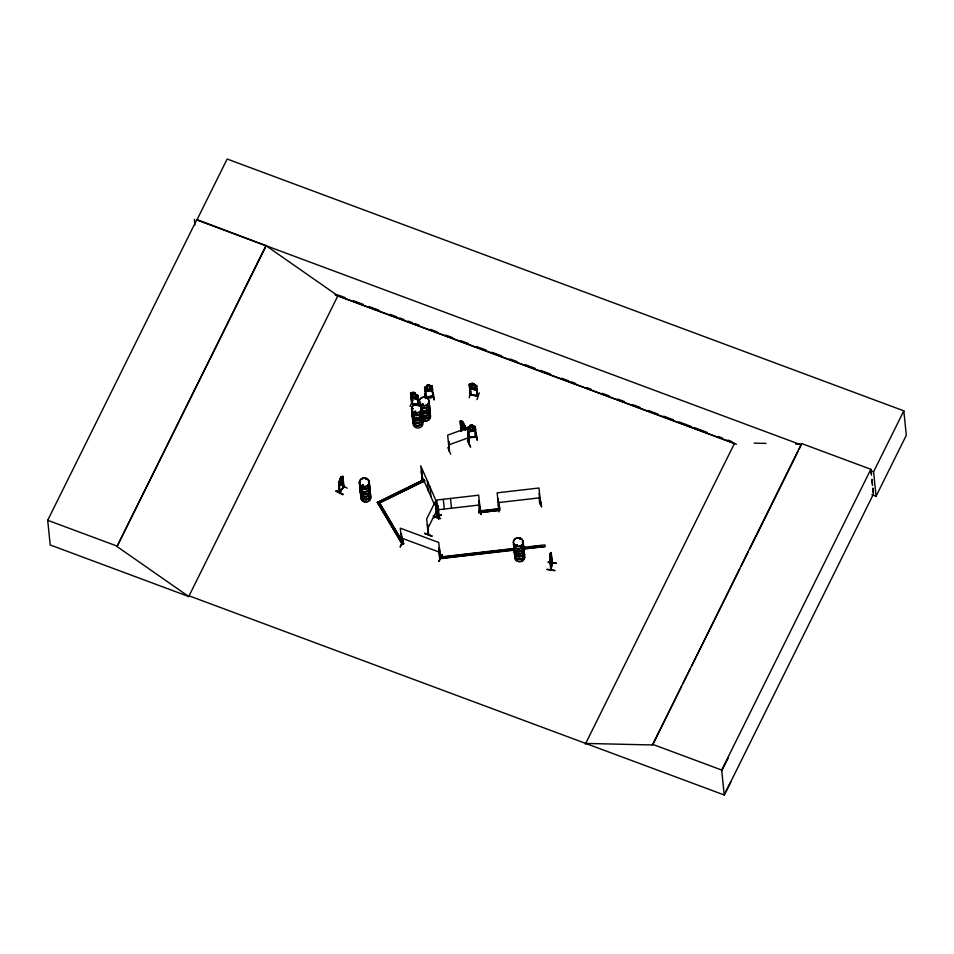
<?xml version="1.0" encoding="UTF-8"?>
<svg xmlns="http://www.w3.org/2000/svg" width="954" height="954" viewBox="0 0 954 954"><rect width="100%" height="100%" fill="white"/><g stroke="black" fill="none" stroke-linecap="round" stroke-linejoin="round"><path stroke-width="1.43" d="M551.293 557.696C551.233 551.484 551.293 564.863 550.017 562.526M427.678 524.7L428.274 534.681L426.676 518.964L435.227 501.721L436.622 517.676M428.692 534.526L427.428 524.605M436.932 517.831L437.087 517.163M547.047 569.526L554.787 570.707M554.846 570.397L547.036 569.264M449.441 451.135L448.618 440.963L449.334 451.099M468.855 443.36C469.392 443.491 466.267 420.726 468.76 444.135L469.058 443.98M363.462 485.765C361.244 486.111 362.842 485.968 363.14 485.073M363.343 485.586L362.365 485.026M365.549 479.242L366.324 478.956M365.74 478.968L366.229 479.492L365.823 478.836M415.085 411.246L414.632 412.009L415.527 411.687M417.745 405.426L418.508 405.605M423.123 404.401L422.085 404.639L422.908 403.959M425.794 397.949L426.033 397.901M425.496 398.51L426.128 398.033L425.365 398.355M516.806 545.616L516.257 544.961M519.954 539.189L519.56 538.712L520.3 538.891M424.757 533.393L431.971 536.112L424.685 533.608M549.754 559.39L550.971 552.569L552.235 563.742L551.317 553.284M437.004 513.753L436.443 505.584L437.469 516.114L435.835 500.325L420.738 465.826L422.55 482.175L421.334 471.765L421.847 472.254M422.694 481.484L422.586 482.128L422.288 481.269M437.397 516.09L437.075 515.065M550.053 556.647L550.899 569.264L551.829 563.218M550.029 556.683L550.315 553.201L550.518 554.417M550.231 559.449L551.197 569.788M343.154 479.433L342.808 481.257L343.273 479.409M342.915 494.255L336.249 490.63L342.903 494.458M548.3 562.419L556.099 563.313M470.012 385.106L469.392 384.724L471.145 394.658M477.131 389.041L476.368 390.138L470.513 388.827M471.753 384.343L470.608 384.605L470.835 386.847L474.52 388.564L475.676 387.873L475.45 385.619L474.15 384.963L474.031 383.758M470.871 391.092L469.225 397.806M470.859 394.574L471.085 394.896M474.233 384.939L474.138 383.663L471.622 383.138L471.813 384.474C465.385 382.697 482.7 387.264 474.257 384.867M476.451 388.946L477.155 396.256L476.177 386.155M476.857 386.298L476.106 386.382M477.083 396.22L477.882 395.695L470.203 394.407M476.726 385.81L477.692 396.363L477.894 395.731M479.29 392.857L476.964 399.595M363.307 485.264L363.092 485.908M418.567 405.522L417.387 397.114M422.097 404.281L422.3 404.913M339.97 491.882L339.731 492.669L338.789 482.02L341.401 476.523L341.484 477.835L342.903 476.94L343.476 487.327L343.965 486.719M433.283 395.898L426.366 397.114M339.552 492.407L338.861 482.056M340.173 492.097L338.742 482.068L342.868 476.141L343.917 486.814L339.862 492.562M342.713 481.555L343.237 487.196L343.667 486.17M551.162 569.788L552.283 562.633M438.28 515.148L439.222 515.637L438.375 515.78L439.174 515.697L438.113 505.632L437.409 505.727L438.113 505.632M479.564 510.652L480.16 510.593M499.491 508.112L498.727 508.232M499.347 507.85L499.526 508.458C497.237 509.209 500.003 506.276 499.586 508.935M468.509 437.624L476.356 436.598M341.365 476.63L340.077 478.479L339.779 483.308L341.854 481.448L342.522 477.489M433.354 516.126L440.653 518.594L433.331 515.923M411.77 397.579L410.947 396.053L411.77 397.579L417.351 399.595L418.079 398.629M417.709 395.469L415.252 394.121L416.445 395.028L416.671 397.269L415.586 397.806L413.368 397.007L412.08 395.612L411.854 393.37L412.999 393.394L411.293 392.738L417.745 395.397L418.639 404.556M417.351 399.595L411.794 397.508M411.365 393.823L410.816 393.37L412.355 403.602M410.029 406.404L413.237 399.786M412.319 403.244L411.806 403.137M417.136 395.934L417.9 395.958L417.136 395.934L417.983 404.317M419.259 405.056L420.487 402.433M419.223 405.223L420.535 402.6M400.99 533.882L401.527 534.347C402.433 540.93 401.264 543.076 402.516 544.126M400.275 546.988L403.411 540.298L400.203 546.785M403.673 543.828L379.394 502.651L403.673 543.828L402.302 544.484L402.54 543.482M402.6 544.15L401.908 536.816M440.402 558.221L439.722 558.054L438.792 547.966L439.448 548.204L440.521 558.007L439.901 557.696M439.448 548.204L438.685 548.18M440.474 557.649L439.603 557.971L438.792 547.966M442.036 554.679L438.876 561.357L442.406 554.978M438.876 561.357L442.072 554.703M189.19 595.868L188.832 596.572L50.204 544.972L47.7 520.288L196.858 219.539L266.166 245.774L117.008 546.523L188.737 596.536L189.095 595.833L724.229 794.98L730.812 781.946M871.443 475.164L870.847 469.285L801.587 443.515L801.3 444.934L196.906 219.992L227.147 159.02L903.82 410.852L906.3 435.286L876.058 496.271L871.873 494.709M117.008 546.523L266.118 245.309M188.737 596.536L338.241 295.084L345.229 297.672M427.678 528.731L436.228 511.499M585.351 744.132L734.497 443.383L335.116 294.75L337.895 295.788L266.166 245.774M585.696 743.428L652.5 744.967L801.587 443.515M652.5 744.967L681.597 686.296M682.921 683.624L690.195 668.957M691.519 666.297L739.803 568.954M741.127 566.282L748.401 551.615M749.725 548.944L797.997 451.6M799.321 448.929L800.644 446.269M872.791 488.365L873.387 494.244L724.229 794.98L721.689 770.033L870.847 469.285M876.058 496.271L873.578 471.825L903.82 410.852M721.773 770.749L728.355 757.703M342.736 494.709L336.07 491.095M431.733 390.556L432.544 389.172L431.804 390.591L425.794 391.581L424.876 390.436M474.83 430.946L475.569 429.682M468.855 431.745L474.901 431.053L475.664 429.753M437.147 515.387L437.707 515.923M422.395 404.019L422.205 404.711M423.194 404.997L422.884 404.126L423.051 405.116M341.413 477.799L342.414 476.451M343.905 486.301L339.552 492.479L338.932 482.164M339.171 482.295L338.551 482.712M336.046 491.155L342.963 494.399M339.946 491.62L343.702 486.528M438.697 519.071L437.874 511.952M498.143 504.94L499.073 511.916M468.044 437.075L468.903 441.01M476.308 390.079L477.048 389.017M438.363 515.136L438.315 515.387M439.162 515.375L438.482 515.446M480.267 510.927L479.528 511.022L480.327 510.95L478.693 495.186L436.837 500.027L438.351 515.744M498.787 508.267L499.383 508.208M499.419 508.506C500.385 507.576 497.01 496.951 498.453 498.703M539.892 503.163L540.632 503.772M540.572 503.748L538.998 488.007L497.141 492.848L498.823 508.589M468.629 437.171L469.261 437.85L469.261 437.111M475.617 436.407L476.392 436.956M465.099 429.849L465.576 429.121M417.292 399.535L417.995 398.593L417.673 395.385M552.02 562.598L550.828 569.896L549.683 559.318M343.595 486.242L342.951 479.612M339.779 491.608L339.898 492.586M340.542 484.692L347.173 488.15M417.84 405.14L418.52 405.14M418.424 405.677L417.769 405.522M415.455 412.283L415.586 411.329M517.211 545.795L517.306 545.605A4.901 4.329 -5.8 0 0 516.114 546.082M460.663 422.085L460.388 421.453L461.509 430.457M461.819 422.169L460.997 421.883L461.223 424.125L462.177 425.925L464.55 427.368L463.358 422.634C459.47 419.402 464.145 422.062 463.477 423.898M461.056 425.913C458.934 421.143 463.346 430.039 465.158 429.801L465.564 429.228M465.337 428.799L465.051 425.997L465.266 430.361M460.937 430.981L463.906 428.584M461.176 431.041L464.157 428.668M462.213 430.469L464.097 428.775M425.353 386.68L424.554 387.288L425.651 397.735C438.745 399.368 430.337 392.941 431.59 386.847M474.388 426.199L467.615 427.416L468.712 437.922L476.308 436.968L475.33 426.45L472.707 426.319L473.971 426.7L474.198 428.942L473.005 430.051L470.596 430.326L469.213 429.515L468.986 427.273L470.239 426.724L470.107 425.448M470.429 394.121L471.037 394.288M470.382 394.503L477.644 396.005M477.751 396.327L470.239 394.765L469.285 384.235L470.083 384.021M550.112 560.427L550.899 556.027L550.315 553.201L550.017 555.264M422.765 404.973L423.075 404.532M423.016 405.045L421.93 404.782L422.658 405.009M414.561 412.211L415.419 412.211M364.011 493.719L363.152 493.719M516.496 544.639L516.138 545.676M517.175 545.724L516.305 545.724M427.165 386.465L425.925 387.074L426.152 389.315L427.523 390.067L429.908 389.673L431.089 388.505L430.862 386.263C426.7 385.631 434.619 386.12 431.244 385.714L425.329 386.728L427.07 386.43M377.355 502.424L424.029 479.6L377.355 502.424L402.302 544.484M403.637 543.518L402.278 544.174L377.331 502.114M401.944 543.303L401.908 543.983L400.275 528.17L438.733 542.48L440.402 558.662L514.087 550.136M450.717 454.223L447.82 447.581M470.62 446.961L467.555 440.402L470.417 446.854M423.504 480.625L418.591 482.426L423.636 480.768M434.07 517.748L441.428 515.065M424.53 394.229L425.019 396.983L424.912 393.978M448.666 444.922L468.319 437.791M437.826 511.964L438.768 519.095M468.521 441.237L468.402 436.849M468.831 441.201L468.331 437.039M540.477 503.414L539.845 503.45M479.588 510.307L479.659 511.01L480.124 510.235M411.365 392.726L410.578 392.893L411.746 403.459L410.697 392.869M426.951 385.237L429.503 384.808L426.951 385.237L427.654 391.271M427.201 386.859L429.586 386.465M427.428 389.113L429.813 388.719M425.353 387.849C423.898 386.239 427.32 395.922 426.355 397.627L425.734 397.758M432.711 392.726L433.951 399.821M425.699 397.401L433.176 395.886M478.55 500.969C479.755 500.134 478.157 508.732 479.492 510.998M538.867 493.79C540.047 492.968 538.605 501.613 539.976 503.867L540.608 503.116M480.017 507.266L481.233 514.182L479.898 507.099M540.238 499.92L541.538 507.003L540.322 500.087M468.39 426.891L470.143 426.688L470.012 425.412L472.588 425.114L472.635 426.45M470.024 425.484L472.6 425.186M474.579 427.034C475.784 426.211 474.186 434.797 475.521 437.063L475.605 436.372M468.342 428C466.911 426.319 470.227 436.205 469.261 437.85M476.034 433.331L477.227 440.259L476.07 433.331M469.356 437.171L475.462 436.562M498.131 502.615L539.988 497.785M437.826 509.794L479.683 504.964M478.622 511.046L499.55 508.625L499.753 510.283L478.825 512.703L478.658 511.356M482.843 510.867L488.424 510.223M491.215 509.901L498.191 509.09M515.375 548.311L440.211 557.005L440.402 558.662M522.744 547.465L544.853 544.901L545.044 546.559L522.935 549.11M440.235 557.315L468.235 554.071M471.193 553.725L484.453 552.199M487.399 551.853L500.659 550.327M503.617 549.981L509.508 549.301M512.453 548.955L515.398 548.622M522.768 547.763L525.726 547.429M528.671 547.083L541.932 545.545M440.366 558.352L514.063 549.838M522.899 548.812L545.044 546.559M411.901 403.137L417.041 405.056M426.271 397.031C426.987 398.557 425.651 395.97 425.615 397.377M468.867 443.717L467.317 428.012L447.676 435.143L449.239 450.872M415.634 411.341L414.298 412.009M476.249 436.372L476.308 436.968M754.149 443.133L766.026 443.407M795.719 444.087L800.167 444.194M433.128 392.845L434.368 399.726M539.916 503.831L540.441 503.092L540.524 503.807M475.629 437.075L475.557 436.419L475.521 437.063M479.91 507.099L480.84 514.182M461.879 422.264L460.078 420.976L461.176 431.399M470.572 388.803L476.332 390.007M362.89 484.978L363.534 485.312M517.068 544.639L517.473 545.008M422.55 482.175L421.596 471.67M413.034 393.799L415.264 394.598M413.273 396.041L415.491 396.84M417.017 404.794L411.591 402.982M415.801 404.866L411.627 403.375M439.687 557.995L440.331 558.197M424.757 533.226L431.995 536.088M870.799 470.787L873.578 471.825M353.6 300.796L363.379 304.433M368.971 306.508L378.738 310.145M389.912 314.307L396.9 316.907M399.69 317.944L403.876 319.507M408.073 321.069L412.259 322.619M415.05 323.668L419.235 325.219M430.409 329.38L437.397 331.98M445.768 335.092L452.756 337.692M461.14 340.816L468.116 343.416M476.499 346.529L486.278 350.166M491.859 352.253L501.637 355.89M510.008 359.002L516.996 361.602M525.38 364.726L535.146 368.363M540.739 370.438L550.518 374.075M561.679 378.237L568.667 380.837M571.458 381.874L575.656 383.436M586.817 387.586L591.015 389.149M602.189 393.31L609.165 395.91M617.548 399.022L624.524 401.622M632.907 404.746L639.884 407.346M648.267 410.458L658.045 414.096M663.626 416.171L673.405 419.82M678.998 421.895L691.555 426.569M694.357 427.607L706.926 432.293M718.1 436.443L722.285 438.005M727.866 440.08L732.064 441.642M335.677 295.156L736.428 444.302M401.264 537.949L439.722 552.259M652.429 744.263L721.689 770.033M47.7 520.288L116.96 546.058M470.322 394.765L469.368 384.271M342.856 481.245L339.684 485.92L339.111 485.216M514.468 547.99L514.492 548.001A4.913 4.341 -5.8 0 0 519.525 554A4.913 4.341 -5.8 0 0 522.971 547.036M463.489 423.826L465.302 425.949L460.615 421.143M401.765 543.541L402.636 543.899L401.837 543.53M424.959 390.413L425.842 391.45M467.937 430.648L468.915 431.697M470.549 388.874L469.618 387.467L470.489 388.898M421.728 475.605L434.475 504.714M435.656 507.409L436.837 510.104M441.308 514.766L433.963 517.485M425.424 396.936L424.9 393.99L425.317 396.936M871.038 469.75L871.479 474.031M872.051 479.731L872.493 484.012M872.922 488.293L873.363 492.562M871.896 479.564L872.493 485.431M550.887 552.557L551.913 563.731M499.753 510.283L478.825 512.703M467.687 427.344L468.02 430.624M465.528 426.462L465.802 429.252M465.242 425.913L465.6 429.419M463.036 422.598L461.998 421.596M461.009 423.314L461.712 430.302M460.532 422.849L461.378 431.232M450.503 498.441L451.492 508.22M432.21 385.941L433.211 396.59M443.3 499.276L444.302 509.054M429.491 384.736L430.039 390.878M429.944 486.862L430.934 496.64M427.344 480.935L428.346 490.714M415.705 399.01L415.205 392.905L412.832 392.046L413.487 398.2M341.15 477.167L340.328 478.348M194.342 219.337L194.914 225.037M421.012 411.257A4.913 4.353 -5.8 0 1 417.554 418.234A4.913 4.353 -5.8 0 1 412.545 412.235M421.06 411.067A4.997 4.424 -5.8 0 1 417.542 418.138A4.997 4.424 -5.8 0 1 412.462 412.056M421.239 413.523A4.913 4.353 -5.8 0 1 417.78 420.499A4.913 4.353 -5.8 0 1 412.772 414.501M421.358 409.302A4.913 4.353 -5.8 0 1 413.416 412.188A4.913 4.353 -5.8 0 1 414.74 404.699A4.913 4.353 -5.8 0 1 421.358 409.302A4.997 4.424 -5.8 0 1 415.968 415.443A4.997 4.424 -5.8 0 1 412.867 408.36M420.964 410.804A4.925 4.365 -5.8 0 1 417.506 417.792A4.925 4.365 -5.8 0 1 412.486 411.782M421.358 409.54A4.925 4.365 -5.8 0 1 415.992 415.539A4.925 4.365 -5.8 0 1 412.939 408.55M421.036 410.924A4.997 4.424 -5.8 0 1 417.53 418.007A4.997 4.424 -5.8 0 1 412.45 411.913M421.394 409.23A4.997 4.424 -5.8 0 1 416.6 415.348A4.997 4.424 -5.8 0 1 412.176 409.218M421.298 409.099A4.913 4.353 -5.8 0 1 416.588 415.121A4.913 4.353 -5.8 0 1 412.223 409.087M422.395 419.939A4.913 4.353 -5.8 0 1 417.685 425.961A4.913 4.353 -5.8 0 1 413.332 419.927M421.835 418.746A4.997 4.424 -5.8 0 1 418.329 425.83A4.997 4.424 -5.8 0 1 413.237 419.748M422.002 421.06A4.913 4.353 -5.8 0 1 418.544 428.024A4.913 4.353 -5.8 0 1 413.535 422.038M421.263 413.774A4.913 4.353 -5.8 0 1 418.436 420.631A4.913 4.353 -5.8 0 1 412.438 415.849M422.181 417.053A4.997 4.424 -5.8 0 1 418.055 423.135A4.925 4.365 -5.8 0 1 412.677 418.329M412.593 418.162A4.997 4.424 -5.8 0 0 418.055 423.135A4.925 4.365 -5.8 0 0 422.133 417.232M422.36 419.474A4.925 4.365 -5.8 0 1 417.649 425.508A4.925 4.365 -5.8 0 1 413.273 419.474M422.443 419.617A4.997 4.424 -5.8 0 1 417.661 425.734A4.997 4.424 -5.8 0 1 413.225 419.605M422.169 416.91A4.997 4.424 -5.8 0 1 418.031 422.992A4.997 4.424 -5.8 0 1 412.581 418.019M422.085 416.791A4.913 4.353 -5.8 0 1 418.007 422.765A4.913 4.353 -5.8 0 1 412.641 417.876M368.864 484.882A4.997 4.424 -5.8 0 1 365.346 491.954A4.997 4.424 -5.8 0 1 360.266 485.872M368.816 485.073A4.913 4.353 -5.8 0 1 365.99 491.93A4.913 4.353 -5.8 0 1 359.992 487.16M369.639 488.174A4.913 4.353 -5.8 0 1 365.573 494.148A4.913 4.353 -5.8 0 1 360.207 489.259M368.59 482.175A4.997 4.424 -5.8 0 1 365.072 489.259A4.997 4.424 -5.8 0 1 359.992 483.177M368.769 484.62A4.913 4.353 -5.8 0 1 365.31 491.596A4.913 4.353 -5.8 0 1 360.302 485.61M368.542 482.378A4.913 4.353 -5.8 0 1 365.084 489.354A4.913 4.353 -5.8 0 1 360.075 483.356M368.578 482.044A4.997 4.424 -5.8 0 1 365.06 489.128A4.997 4.424 -5.8 0 1 359.98 483.034A4.913 4.353 -5.8 0 0 365.036 488.901A4.913 4.353 -5.8 0 0 368.494 481.925M369.592 492.765A4.913 4.353 -5.8 0 1 366.145 499.729A4.913 4.353 -5.8 0 1 361.137 493.743M361.041 493.564A4.997 4.424 -5.8 0 0 366.133 499.646A4.997 4.424 -5.8 0 0 369.639 492.562A4.997 4.424 -5.8 0 1 366.121 499.514A4.997 4.424 -5.8 0 1 361.029 493.421M360.242 489.664A4.913 4.353 -5.8 0 0 365.609 494.554A4.913 4.353 -5.8 0 0 369.687 488.567A4.913 4.341 -5.8 0 1 366.241 494.434A4.913 4.341 -5.8 0 1 360.218 490.797M369.806 494.876A4.913 4.353 -5.8 0 1 366.992 501.732A4.913 4.353 -5.8 0 1 360.982 496.951M369.83 495.019A4.913 4.353 -5.8 0 1 367.004 501.876A4.913 4.353 -5.8 0 1 360.994 497.094M369.353 489.736A4.997 4.424 -5.8 0 1 365.847 496.807A4.997 4.424 -5.8 0 1 360.755 490.726M369.544 492.312A4.913 4.353 -5.8 0 1 366.097 499.288A4.913 4.353 -5.8 0 1 361.089 493.29M369.937 491.06A4.913 4.353 -5.8 0 1 365.227 497.07A4.913 4.353 -5.8 0 1 360.862 491.048M369.89 490.606A4.913 4.353 -5.8 0 1 365.179 496.617A4.913 4.353 -5.8 0 1 360.815 490.594M523.364 545.76A4.913 4.353 -5.8 0 1 518.654 551.782A4.913 4.353 -5.8 0 1 514.289 545.748M523.424 545.581A4.997 4.424 -5.8 0 1 519.286 551.65A4.997 4.424 -5.8 0 1 513.836 546.69A4.997 4.424 -5.8 0 0 519.274 551.519A4.997 4.424 -5.8 0 0 523.412 545.438M516.126 546.237A4.913 4.341 -5.8 0 1 517.247 545.664M522.947 546.892A4.901 4.329 -5.8 0 1 519.513 553.833A4.901 4.329 -5.8 0 1 514.528 547.87M522.53 541.884A4.997 4.424 -5.8 0 1 519.656 548.848A4.997 4.424 -5.8 0 1 513.562 543.983M523.317 545.306A4.913 4.353 -5.8 0 1 519.25 551.293A4.913 4.353 -5.8 0 1 513.884 546.403M522.482 542.075A4.913 4.353 -5.8 0 1 519.656 548.932A4.913 4.353 -5.8 0 1 513.657 544.15M522.434 541.622A4.913 4.353 -5.8 0 1 519.608 548.478A4.913 4.353 -5.8 0 1 513.61 543.697M524.211 553.26A4.997 4.424 -5.8 0 1 520.073 559.342A4.997 4.424 -5.8 0 1 514.623 554.369M524.366 555.717A4.913 4.341 -5.8 0 1 519.668 561.715A4.913 4.341 -5.8 0 1 515.315 555.705M524.151 553.451A4.913 4.353 -5.8 0 1 520.085 559.438A4.913 4.353 -5.8 0 1 514.707 554.536M524.342 555.562A4.901 4.329 -5.8 0 1 519.656 561.56A4.901 4.329 -5.8 0 1 515.303 555.55M522.995 547.298A4.901 4.329 -5.8 0 1 519.548 554.238A4.901 4.329 -5.8 0 1 514.564 548.264M523.305 549.564A4.997 4.424 -5.8 0 1 519.799 556.647A4.997 4.424 -5.8 0 1 514.719 550.565A4.997 4.424 -5.8 0 0 519.787 556.504A4.997 4.424 -5.8 0 0 523.293 549.432M524.104 552.998A4.913 4.353 -5.8 0 1 520.037 558.984A4.913 4.353 -5.8 0 1 514.671 554.083M523.257 549.766A4.913 4.353 -5.8 0 1 519.811 556.731A4.913 4.353 -5.8 0 1 514.802 550.744M524.187 553.129A4.997 4.424 -5.8 0 1 520.061 559.211A4.997 4.424 -5.8 0 1 514.6 554.238M523.221 549.313A4.913 4.353 -5.8 0 1 519.763 556.277A4.913 4.353 -5.8 0 1 514.755 550.291M428.978 402.051A4.997 4.424 -5.8 0 1 420.285 406.44M419.665 405.438A4.997 4.424 -5.8 0 1 419.76 402.051M428.942 402.373A4.925 4.365 -5.8 0 1 421.251 407.501M419.45 404.603A4.925 4.365 -5.8 0 1 419.855 402.373M428.895 401.92A4.913 4.353 -5.8 0 1 424.184 407.942A4.913 4.353 -5.8 0 1 419.82 401.92M428.811 406.201A4.913 4.353 -5.8 0 1 427.726 412.307A4.913 4.353 -5.8 0 1 420.869 411.496M428.823 406.356A4.913 4.353 -5.8 0 1 427.75 412.462A4.913 4.353 -5.8 0 1 420.881 411.651M428.596 404.091A4.913 4.353 -5.8 0 1 421.537 410.196M428.632 403.757A4.997 4.424 -5.8 0 1 421.453 409.958M428.644 403.888A4.997 4.424 -5.8 0 1 421.465 410.089M428.561 403.637A4.925 4.365 -5.8 0 1 421.489 409.743M429.992 412.76A4.913 4.353 -5.8 0 1 422.312 417.876A4.997 4.424 -5.8 0 0 430.051 412.581M429.598 413.881A4.913 4.353 -5.8 0 1 422.527 419.987M429.67 409.612A4.913 4.353 -5.8 0 1 421.119 413.929M421.072 414.131A4.997 4.424 -5.8 0 0 429.765 409.743A4.913 4.353 -5.8 0 1 421.787 412.7M430.039 412.438A4.997 4.424 -5.8 0 1 422.24 417.637M429.956 412.307A4.925 4.365 -5.8 0 1 422.264 417.435M429.729 410.065A4.925 4.365 -5.8 0 1 422.038 415.193A4.997 4.424 -5.8 0 0 429.777 409.886M428.847 406.595A4.913 4.353 -5.8 0 1 429.765 408.682M429.61 414.048A4.913 4.353 -5.8 0 1 422.55 420.142M548.359 562.133L556.158 563.051L548.347 562.133M550.47 554.918L550.315 559.294L550.47 554.918M432.436 396.005L432.675 396.685L432.496 396.029M341.52 478.24L340.232 480.077L340.471 482.319L341.747 480.482L341.52 478.24M424.733 480.792L378.07 503.617L424.733 480.792M429.014 385.142L427.523 385.786L429.014 385.142M472.111 425.496L470.608 426.068L472.111 425.496M472.683 426.843L470.274 427.118L470.501 429.372L472.91 429.085L472.683 426.843M473.637 383.866L472.135 383.556L473.637 383.866M474.198 385.356L471.86 384.867L472.087 387.109L474.424 387.61L474.198 385.356M414.716 393.048L413.297 392.535L414.716 393.048M463.465 424.28L461.855 422.717L462.082 424.959L463.692 426.533L463.465 424.28M461.819 422.312L461.7 420.964L461.748 422.217M413.392 411.949A4.913 4.353 -5.8 0 0 421.334 409.063A4.913 4.353 -5.8 0 0 414.716 404.472A4.913 4.353 -5.8 0 0 413.392 411.949M417.769 420.332A4.913 4.353 -5.8 0 0 421.227 413.368A4.937 4.365 -5.8 0 1 417.769 420.416A4.937 4.365 -5.8 0 1 412.748 414.394A4.913 4.353 -5.8 0 0 417.769 420.332M361.208 485.765A4.913 4.353 -5.8 0 0 369.15 482.879A4.913 4.353 -5.8 0 0 362.532 478.288A4.913 4.353 -5.8 0 0 361.208 485.765M361.232 486.003A4.913 4.353 -5.8 0 0 369.162 483.118A4.913 4.353 -5.8 0 0 362.556 478.514A4.913 4.353 -5.8 0 0 361.232 486.003A4.937 4.365 -5.8 0 0 369.174 482.986A4.937 4.365 -5.8 0 0 362.532 478.371A4.937 4.365 -5.8 0 0 361.196 485.884M515.148 545.461A4.913 4.341 -5.8 0 0 523.078 542.587A4.913 4.341 -5.8 0 0 516.472 537.996A4.913 4.341 -5.8 0 0 515.148 545.461M515.184 545.676A4.901 4.329 -5.8 0 0 523.09 542.814A4.901 4.329 -5.8 0 0 516.496 538.235A4.901 4.329 -5.8 0 0 515.184 545.676M420.988 404.782A4.913 4.353 -5.8 0 0 428.93 401.896A4.913 4.353 -5.8 0 0 422.312 397.293A4.913 4.353 -5.8 0 0 420.988 404.782M421.012 405.009A4.913 4.353 -5.8 0 0 428.954 402.135A4.913 4.353 -5.8 0 0 422.336 397.532A4.913 4.353 -5.8 0 0 421.012 405.009"/></g></svg>
